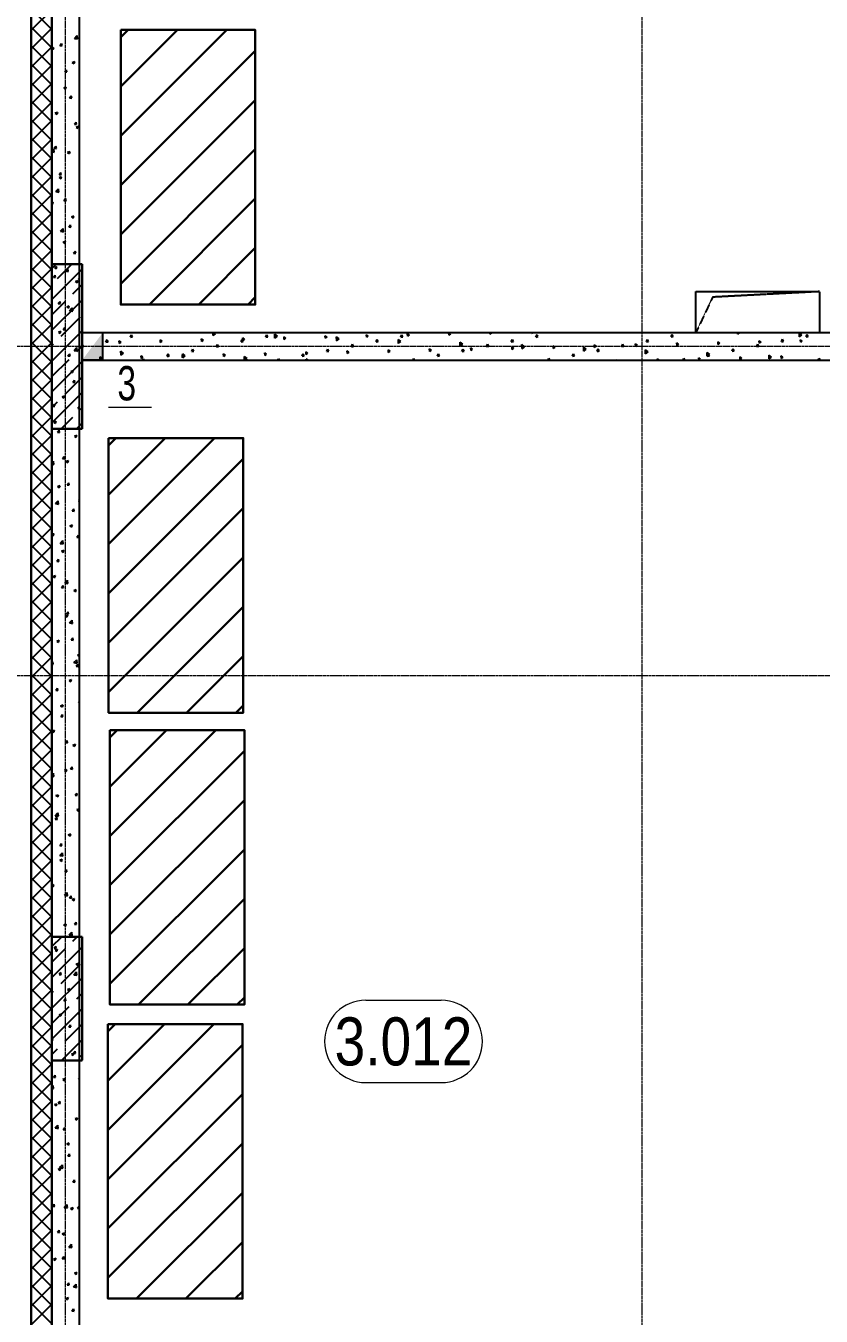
# Model space of a CAD drawing. Header units: millimetres. Extents: x -231292 to 573618, y -153144 to 564035.
# Drawn here: x 8613 to 14407, y 220603 to 230002 of the extents above; entities that cross this region are included whole.
import ezdxf
from ezdxf.enums import TextEntityAlignment as Align

# ---------------------------------------------------------------- set-up
doc = ezdxf.new("R2010")
doc.units = ezdxf.units.MM
for name, pattern in [('CENTER2', [28.575, 19.05, -3.175, 3.175, -3.175]), ('HIDDEN', [9.525, 6.35, -3.175]), ('HIDDEN2', [4.7625, 3.175, -1.5875])]:
    doc.linetypes.add(name, pattern=pattern)
doc.layers.get('0').update_dxf_attribs({"color": 250})
doc.layers.get('Defpoints').update_dxf_attribs({"color": 250})
for name, color, linetype, lineweight in [('10.3) строит. леса', 20, 'Continuous', 30), ('АР_Area', 250, 'Continuous', 5), ('АР_Колонны', 250, 'Continuous', 35), ('АР_Отв. марка', 250, 'Continuous', 9), ('АР_Стены ЖБ', 250, 'Continuous', 35), ('АР_Стены ПЕНОблок', 250, 'Continuous', 20), ('АР_Тонкая', 250, 'Continuous', 5), ('АР_Утеплитель', 250, 'Continuous', 0), ('АР_Штриховка', 250, 'Continuous', 0), ('ОВ_Отопление', 250, 'Continuous', 0), ('РД_Оси_100', 250, 'Continuous', 0)]:
    doc.layers.add(name, color=color, linetype=linetype, lineweight=lineweight)
doc.styles.add('Arial0', font='arial.ttf')
doc.styles.add('style1', font='ARIALN.TTF')

# ---------------------------------------------------------------- blocks, each defined once
blk = doc.blocks.new('MOK-МаркаПом_овал_ареал')
for p, q in [((-2.75, 3), (2.75, 3)), ((-2.75, -3), (2.75, -3))]:
    blk.add_line(p, q)
for centre, radius, start, end in [((-2.75, 0), 3, 90, 270), ((2.75, 0), 3, 270, 90), ((-3.75, 0), 3.5, 0, 0.00095)]:
    blk.add_arc(centre, radius, start, end)
at = {"color": 0, "style": 'style1'}
blk.add_attdef('АР-ПОМЕЩЕНИЕ:НОМЕР', text='', height=3.5, dxfattribs=at).set_placement((0, 0), align=Align.MIDDLE)
at = {"layer": 'Defpoints', "color": 2, "style": 'style1'}
blk.add_attdef('АР-ПОМЕЩЕНИЕ:НАИМЕНОВАНИЕ', text='', height=1, dxfattribs=at).set_placement((-0.094, -4.814), align=Align.MIDDLE)
blk = doc.blocks.new('MOK-МаркаПроема инж.')
blk.add_line((-1.328, -1.754), (1.802, -1.754))
at = {"color": 0, "style": 'Arial0', "width": 0.7}
blk.add_attdef('АР-ПРОЕМ:Коробка', text='', height=2.5, dxfattribs=at).set_placement((0, 0), align=Align.MIDDLE)
blk = doc.blocks.new('оси_рен')
at = {"layer": 'РД_Оси_100', "color": 251, "linetype": 'CENTER2', "true_color": 0x636466}
for p, q in [((1195652.916, 135558.25), (1195652.916, 223268.25)), ((1199852.916, 135558.25), (1199852.916, 223268.25)), ((1225207.916, 177013.25), (1189697.958, 177013.25)), ((1225207.916, 174613.25), (1189697.958, 174613.25))]:
    blk.add_line(p, q, dxfattribs=at)

msp = doc.modelspace()

# ---------------------------------------------------------------- hatches: boundary and pattern name
at = {"layer": '10.3) строит. леса'}
h = msp.add_hatch(dxfattribs=at)
h.set_pattern_fill('ANSI31', color=256, scale=80)
h.set_pattern_definition([(45, (13504.63, 373851.13), (-179.60512, 179.60512), [])])
h.paths.add_polyline_path([(9304.947, 229972.008), (9304.947, 227972.008), (10284.947, 227972.008), (10284.947, 229972.008)])
h = msp.add_hatch(dxfattribs=at)
h.set_pattern_fill('ANSI31', color=256, scale=80)
h.set_pattern_definition([(45, (13416.17, 370877.95), (-179.60512, 179.60512), [])])
h.paths.add_polyline_path([(9216.484, 226998.833), (9216.484, 224998.833), (10196.484, 224998.833), (10196.484, 226998.833)])
h = msp.add_hatch(dxfattribs=at)
h.set_pattern_fill('ANSI31', color=256, scale=80)
h.set_pattern_definition([(45, (13425.6, 368751.35), (-179.60512, 179.60512), [])])
h.paths.add_polyline_path([(9225.92, 224872.233), (9225.92, 222872.233), (10205.92, 222872.233), (10205.92, 224872.233)])
h = msp.add_hatch(dxfattribs=at)
h.set_pattern_fill('ANSI31', color=256, scale=80)
h.set_pattern_definition([(45, (13411.48, 366609.5), (-179.60512, 179.60512), [])])
h.paths.add_polyline_path([(9211.797, 222730.381), (9211.797, 220730.381), (10191.797, 220730.381), (10191.797, 222730.381)])
at = {"layer": 'ОВ_Отопление', "linetype": 'Continuous', "lineweight": 25, "true_color": 0x000000}
for points in [[(9173.243, 227566.253), (9173.243, 227766.253), (9098.243, 227666.253)], [(9023.243, 227566.253), (9173.243, 227566.253), (9098.243, 227666.253)]]:
    msp.add_hatch(color=18, dxfattribs=at).paths.add_polyline_path(points, flags=0)

# ---------------------------------------------------------------- linework, layer by layer
at = {"color": 18, "linetype": 'HIDDEN', "lineweight": 25, "ltscale": 0.07, "true_color": 0x000000}
for p, q in [((13493.243, 228066.253), (14393.243, 228066.253)), ((13493.243, 227766.253), (13493.243, 228066.253)), ((13493.243, 228066.253), (14393.243, 228066.253)), ((13493.243, 227766.253), (13493.243, 228066.253)), ((14393.243, 228066.253), (13616.162, 228025.858)), ((14393.243, 228066.253), (13616.162, 228025.858)), ((14393.243, 228066.253), (14393.243, 227766.253)), ((14393.243, 228066.253), (14393.243, 227766.253)), ((13616.162, 228025.858), (13493.243, 227766.253)), ((13616.162, 228025.858), (13493.243, 227766.253)), ((14393.243, 227766.253), (13493.243, 227766.253)), ((14393.243, 227766.253), (13493.243, 227766.253))]:
    msp.add_line(p, q, dxfattribs=at)
at = {"layer": '10.3) строит. леса'}
for points in [[(9304.947, 229972.008), (9304.947, 227972.008), (10284.947, 227972.008), (10284.947, 229972.008)], [(9216.484, 226998.833), (9216.484, 224998.833), (10196.484, 224998.833), (10196.484, 226998.833)], [(9225.92, 224872.233), (9225.92, 222872.233), (10205.92, 222872.233), (10205.92, 224872.233)], [(9211.797, 222730.381), (9211.797, 220730.381), (10191.797, 220730.381), (10191.797, 222730.381)]]:
    msp.add_lwpolyline(points, close=True, dxfattribs=at)
at = {"layer": 'АР_Колонны', "color": 18, "linetype": 'HIDDEN2', "lineweight": 25, "true_color": 0x000000}
for p, q in [((8803.243, 228266.253), (9023.243, 228266.253)), ((8803.243, 227066.253), (8803.243, 228266.253)), ((9023.243, 228266.253), (9023.243, 227066.253)), ((9023.243, 227066.253), (8803.243, 227066.253)), ((8803.243, 223366.253), (9023.243, 223366.253)), ((8803.243, 222466.253), (8803.243, 223366.253)), ((9023.243, 223366.253), (9023.243, 222466.253)), ((9023.243, 222466.253), (8803.243, 222466.253))]:
    msp.add_line(p, q, dxfattribs=at)
at = {"layer": 'АР_Колонны', "color": 18, "linetype": 'Continuous', "lineweight": 25, "true_color": 0x000000}
for p, q in [((9023.243, 228266.253), (8803.243, 228266.253)), ((8803.243, 228266.253), (8803.243, 227066.253)), ((9023.243, 228266.253), (8803.243, 228266.253)), ((8803.243, 228266.253), (8803.243, 227066.253)), ((9023.243, 227066.253), (9023.243, 228266.253)), ((9023.243, 227066.253), (9023.243, 228266.253)), ((8803.243, 227066.253), (9023.243, 227066.253)), ((8803.243, 227066.253), (9023.243, 227066.253)), ((9023.243, 223366.253), (8803.243, 223366.253)), ((8803.243, 223366.253), (8803.243, 222466.253)), ((9023.243, 223366.253), (8803.243, 223366.253)), ((8803.243, 223366.253), (8803.243, 222466.253)), ((9023.243, 222466.253), (9023.243, 223366.253)), ((9023.243, 222466.253), (9023.243, 223366.253)), ((8803.243, 222466.253), (9023.243, 222466.253)), ((8803.243, 222466.253), (9023.243, 222466.253))]:
    msp.add_line(p, q, dxfattribs=at)
at = {"layer": 'АР_Стены ЖБ', "color": 18, "linetype": 'Continuous', "lineweight": 25, "true_color": 0x000000}
for p, q in [((9023.243, 228266.253), (8803.243, 228266.253)), ((8803.243, 228266.253), (8803.243, 227066.253)), ((9023.243, 227066.253), (9023.243, 228266.253)), ((8803.243, 227066.253), (9023.243, 227066.253)), ((9023.243, 223366.253), (8803.243, 223366.253)), ((8803.243, 223366.253), (8803.243, 222466.253)), ((9023.243, 222466.253), (9023.243, 223366.253)), ((8803.243, 222466.253), (9023.243, 222466.253))]:
    msp.add_line(p, q, dxfattribs=at)
at = {"layer": 'АР_Стены ПЕНОблок', "color": 18, "linetype": 'Continuous', "lineweight": 25, "true_color": 0x000000}
for p, q in [((8803.243, 263866.253), (8803.243, 187666.253)), ((9003.243, 187666.253), (9003.243, 263866.253)), ((9023.243, 227766.253), (9023.243, 227566.253)), ((16593.243, 227766.253), (9023.243, 227766.253)), ((9023.243, 227566.253), (16593.243, 227566.253))]:
    msp.add_line(p, q, dxfattribs=at)
at = {"layer": 'АР_Тонкая', "color": 18, "linetype": 'Continuous', "lineweight": 25, "true_color": 0x000000}
msp.add_line((8653.243, 187666.253), (8653.243, 263866.253), dxfattribs=at)
at = {"layer": 'АР_Утеплитель', "color": 18, "linetype": 'Continuous', "lineweight": 25, "true_color": 0x000000}
for p, q in [((8653.243, 263866.253), (8653.243, 187666.253)), ((8803.243, 187666.253), (8803.243, 263866.253))]:
    msp.add_line(p, q, dxfattribs=at)
at = {"layer": 'АР_Штриховка', "color": 18, "linetype": 'Continuous', "lineweight": 25, "true_color": 0x000000}
for p, q in [((8803.243, 229976.071), (8653.243, 230126.071)), ((8653.243, 229969.784), (8803.243, 230119.784)), ((8803.243, 229841.367), (8653.243, 229991.367)), ((8653.243, 229835.08), (8803.243, 229985.08)), ((8967.479, 229911.053), (8987.263, 229931.672)), ((8990.048, 229907.547), (8987.242, 229931.67)), ((8803.243, 229706.663), (8653.243, 229856.663)), ((8653.243, 229700.376), (8803.243, 229850.376)), ((8803.243, 229839.137), (8817.93, 229844.774)), ((8803.243, 229835.592), (8812.687, 229829.221)), ((8812.696, 229829.219), (8817.846, 229844.568)), ((8861.974, 229859.331), (8877.156, 229858.002)), ((8861.975, 229859.341), (8874.22, 229873.934)), ((8877.004, 229857.974), (8874.068, 229873.895)), ((8967.464, 229911.085), (8990.054, 229907.582)), ((8951.667, 229735.478), (8964.302, 229726.956)), ((8951.76, 229735.682), (8969.544, 229742.509)), ((8964.311, 229726.954), (8969.461, 229742.303)), ((8803.243, 229571.959), (8653.243, 229721.959)), ((8653.243, 229565.672), (8803.243, 229715.672)), ((8897.218, 229668.274), (8912.4, 229666.945)), ((8897.219, 229668.284), (8909.464, 229682.877)), ((8912.247, 229666.917), (8909.31, 229682.838)), ((8803.243, 229437.255), (8653.243, 229587.255)), ((8653.243, 229430.969), (8803.243, 229580.969)), ((8889.865, 229551.29), (8902.5, 229542.768)), ((8889.958, 229551.494), (8907.742, 229558.321)), ((8902.509, 229542.766), (8907.659, 229558.115)), ((9001.138, 229621.617), (9003.243, 229621.291)), ((9001.154, 229621.585), (9003.243, 229623.762)), ((8803.243, 229302.552), (8653.243, 229452.552)), ((8932.461, 229477.217), (8947.643, 229475.889)), ((8932.462, 229477.227), (8944.707, 229491.82)), ((8947.49, 229475.86), (8944.553, 229491.781)), ((8653.243, 229296.265), (8803.243, 229446.265)), ((8828.063, 229367.102), (8840.698, 229358.58)), ((8828.155, 229367.306), (8845.94, 229374.133)), ((8840.706, 229358.578), (8845.857, 229373.927)), ((8803.243, 229167.848), (8653.243, 229317.848)), ((8653.243, 229161.561), (8803.243, 229311.561)), ((8967.705, 229286.16), (8982.887, 229284.832)), ((8967.706, 229286.17), (8979.951, 229300.763)), ((8979.677, 229264.837), (8992.312, 229256.315)), ((8979.77, 229265.041), (8997.555, 229271.868)), ((8982.733, 229284.803), (8979.796, 229300.725)), ((8992.321, 229256.313), (8997.471, 229271.662)), ((8803.243, 229033.144), (8653.243, 229183.144)), ((8653.243, 229026.857), (8803.243, 229176.857)), ((8803.243, 229090.754), (8817.208, 229105.309)), ((8803.243, 229083.818), (8819.999, 229081.22)), ((8819.993, 229081.184), (8817.187, 229105.307)), ((8820.763, 229111.042), (8835.946, 229109.714)), ((8820.764, 229111.052), (8833.009, 229125.645)), ((8835.792, 229109.685), (8832.855, 229125.607)), ((8917.875, 229080.649), (8930.51, 229072.127)), ((8917.968, 229080.853), (8935.752, 229087.68)), ((8930.519, 229072.125), (8935.669, 229087.474)), ((9002.948, 229095.103), (9003.243, 229095.077)), ((9002.949, 229095.113), (9003.243, 229095.464)), ((8803.243, 228898.44), (8653.243, 229048.44)), ((8653.243, 228892.153), (8803.243, 229042.153)), ((8803.243, 228763.736), (8653.243, 228913.736)), ((8653.243, 228757.449), (8803.243, 228907.449)), ((8856.007, 228919.985), (8871.189, 228918.657)), ((8856.008, 228919.995), (8868.253, 228934.589)), ((8856.073, 228896.461), (8868.708, 228887.939)), ((8856.166, 228896.665), (8873.95, 228903.492)), ((8871.035, 228918.628), (8868.098, 228934.55)), ((8868.717, 228887.937), (8873.867, 228903.286)), ((8831.084, 228795.255), (8853.674, 228791.751)), ((8831.1, 228795.222), (8850.883, 228815.841)), ((8853.668, 228791.716), (8850.862, 228815.838)), ((8803.243, 228629.032), (8653.243, 228779.032)), ((8653.243, 228622.745), (8803.243, 228772.745)), ((8803.243, 228715.885), (8812.148, 228719.303)), ((8803.243, 228706.222), (8806.906, 228703.751)), ((8806.915, 228703.749), (8812.065, 228719.098)), ((8891.25, 228728.929), (8906.432, 228727.6)), ((8891.251, 228728.939), (8903.496, 228743.532)), ((8906.278, 228727.571), (8903.341, 228743.493)), ((8803.243, 228494.329), (8653.243, 228644.329)), ((8653.243, 228488.042), (8803.243, 228638.042)), ((8945.886, 228610.008), (8958.52, 228601.486)), ((8945.978, 228610.211), (8963.763, 228617.038)), ((8958.529, 228601.484), (8963.679, 228616.833)), ((8803.243, 228359.625), (8653.243, 228509.625)), ((8864.774, 228505.753), (8884.558, 228526.372)), ((8887.343, 228502.247), (8884.537, 228526.37)), ((8926.494, 228537.872), (8941.676, 228536.543)), ((8926.495, 228537.882), (8938.74, 228552.475)), ((8941.52, 228536.515), (8938.583, 228552.436)), ((8653.243, 228353.338), (8803.243, 228503.338)), ((8864.759, 228505.787), (8887.349, 228502.283)), ((8884.084, 228425.82), (8896.718, 228417.298)), ((8884.176, 228426.023), (8901.961, 228432.85)), ((8896.727, 228417.296), (8901.877, 228432.645)), ((8803.243, 228224.921), (8653.243, 228374.921)), ((8653.243, 228218.634), (8803.243, 228368.634)), ((8961.737, 228346.815), (8976.919, 228345.487)), ((8961.738, 228346.825), (8973.983, 228361.418)), ((8976.763, 228345.458), (8973.826, 228361.379)), ((8803.243, 228090.217), (8653.243, 228240.217)), ((8653.243, 228083.93), (8803.243, 228233.93)), ((8803.243, 228233.93), (8835.566, 228266.253)), ((8803.243, 228009.424), (9023.243, 228229.424)), ((8822.282, 228241.632), (8834.916, 228233.11)), ((8822.374, 228241.835), (8840.158, 228248.662)), ((8834.925, 228233.108), (8840.075, 228248.457)), ((8843.64, 228162.074), (8947.819, 228266.253)), ((8898.449, 228216.285), (8918.233, 228236.904)), ((8921.018, 228212.779), (8918.211, 228236.901)), ((8814.796, 228171.697), (8829.978, 228170.369)), ((8814.797, 228171.707), (8827.042, 228186.3)), ((8829.822, 228170.34), (8826.885, 228186.261)), ((8898.433, 228216.319), (8921.023, 228212.815)), ((8973.896, 228139.367), (8986.531, 228130.845)), ((8973.988, 228139.57), (8991.773, 228146.397)), ((8986.539, 228130.842), (8991.69, 228146.191)), ((8996.981, 228155.768), (9003.243, 228163.23)), ((8996.981, 228155.758), (9003.243, 228155.21)), ((8803.243, 227955.513), (8653.243, 228105.513)), ((8653.243, 227949.226), (8803.243, 228099.226)), ((8955.893, 228049.82), (9023.243, 228117.17)), ((8803.243, 227820.809), (8653.243, 227970.809)), ((8653.243, 227814.522), (8803.243, 227964.522)), ((8803.243, 227784.917), (9023.243, 228004.917)), ((8803.243, 227897.17), (8899.766, 227993.694)), ((8850.039, 227980.64), (8865.221, 227979.312)), ((8850.04, 227980.65), (8862.285, 227995.243)), ((8865.065, 227979.283), (8862.128, 227995.204)), ((8912.094, 227955.179), (8924.729, 227946.657)), ((8912.186, 227955.382), (8929.971, 227962.209)), ((8924.737, 227946.655), (8929.888, 227962.004)), ((8932.124, 227926.816), (8951.908, 227947.435)), ((8954.692, 227923.31), (8951.886, 227947.433)), ((8871.703, 227741.124), (9012.02, 227881.441)), ((8932.108, 227926.85), (8954.698, 227923.347)), ((8803.243, 227686.106), (8653.243, 227836.106)), ((8653.243, 227679.819), (8803.243, 227829.819)), ((8803.243, 227560.411), (9023.243, 227780.411)), ((8850.292, 227770.991), (8862.927, 227762.469)), ((8850.384, 227771.194), (8868.169, 227778.021)), ((8862.935, 227762.467), (8868.085, 227777.816)), ((8885.283, 227789.583), (8900.465, 227788.255)), ((8885.284, 227789.593), (8897.529, 227804.187)), ((8900.308, 227788.226), (8897.371, 227804.147)), ((9527.705, 227765.114), (9529.263, 227766.253)), ((9528.008, 227765.005), (9527.982, 227766.253)), ((9977.915, 227746.085), (9977.498, 227766.253)), ((9977.612, 227746.194), (9996.063, 227759.69)), ((9996.25, 227759.434), (9987.636, 227766.253)), ((11407.387, 227749.678), (11394.052, 227758.86)), ((11396.178, 227740.579), (11394.518, 227759.556)), ((11707.499, 227757.054), (11694.165, 227766.235)), ((11696.292, 227747.956), (11694.691, 227766.253)), ((11696.299, 227747.947), (11707.973, 227757.743)), ((11996.405, 227755.332), (11995.449, 227766.253)), ((11996.412, 227755.323), (12008.087, 227765.12)), ((12007.612, 227764.43), (12004.964, 227766.253)), ((12296.518, 227762.709), (12296.208, 227766.253)), ((12296.525, 227762.7), (12300.759, 227766.253)), ((13798.273, 227756.79), (13811.21, 227766.253)), ((13798.582, 227756.679), (13798.384, 227766.253)), ((14266.821, 227751.105), (14247.78, 227766.178)), ((14248.489, 227737.759), (14247.9, 227766.253)), ((8803.243, 227551.402), (8653.243, 227701.402)), ((8653.243, 227545.115), (8803.243, 227695.115)), ((8803.243, 227672.664), (8815.576, 227684.997)), ((8983.956, 227628.871), (9023.243, 227668.158)), ((9001.906, 227668.726), (9003.243, 227667.824)), ((9001.998, 227668.928), (9003.243, 227669.406)), ((9023.243, 227676.82), (9025.196, 227681.206)), ((9023.243, 227664.814), (9032.448, 227666.603)), ((9032.436, 227666.599), (9025.225, 227681.094)), ((9196.968, 227698.698), (9204.716, 227716.101)), ((9197.008, 227698.591), (9211.968, 227701.499)), ((9211.956, 227701.494), (9204.745, 227715.989)), ((9306.6, 227698.048), (9293.265, 227707.23)), ((9295.387, 227688.942), (9293.726, 227707.92)), ((9295.394, 227688.934), (9307.069, 227698.73)), ((9376.488, 227733.593), (9384.236, 227750.996)), ((9376.528, 227733.486), (9391.488, 227736.394)), ((9391.476, 227736.389), (9384.264, 227750.884)), ((9606.712, 227705.424), (9593.377, 227714.605)), ((9595.5, 227696.319), (9593.84, 227715.296)), ((9595.507, 227696.31), (9607.182, 227706.106)), ((9906.825, 227712.8), (9893.49, 227721.981)), ((9895.613, 227703.696), (9893.953, 227722.673)), ((9895.62, 227703.687), (9907.295, 227713.483)), ((10001.587, 227664.338), (10009.336, 227681.741)), ((10001.628, 227664.23), (10016.588, 227667.138)), ((10016.576, 227667.133), (10009.364, 227681.628)), ((10181.107, 227699.233), (10188.856, 227716.636)), ((10181.148, 227699.125), (10196.108, 227702.033)), ((10196.096, 227702.028), (10188.884, 227716.524)), ((10206.937, 227720.175), (10193.602, 227729.357)), ((10195.726, 227711.072), (10194.066, 227730.05)), ((10195.733, 227711.064), (10207.408, 227720.86)), ((10360.627, 227734.128), (10368.376, 227751.531)), ((10360.668, 227734.02), (10375.628, 227736.928)), ((10375.616, 227736.924), (10368.404, 227751.419)), ((10446.157, 227740.514), (10427.115, 227755.587)), ((10427.822, 227727.165), (10427.232, 227755.734)), ((10427.518, 227727.274), (10445.969, 227740.77)), ((10507.05, 227727.551), (10493.715, 227736.732)), ((10495.839, 227718.449), (10494.179, 227737.426)), ((10495.846, 227718.44), (10507.521, 227728.236)), ((10807.162, 227734.927), (10793.827, 227744.108)), ((10795.952, 227725.826), (10794.292, 227744.803)), ((10795.96, 227725.817), (10807.634, 227735.613)), ((10896.063, 227721.594), (10877.022, 227736.666)), ((10877.729, 227708.245), (10877.139, 227736.814)), ((10877.425, 227708.354), (10895.875, 227721.851)), ((10985.727, 227664.872), (10993.476, 227682.275)), ((10985.768, 227664.765), (11000.728, 227667.673)), ((11000.716, 227667.668), (10993.504, 227682.163)), ((11107.274, 227742.302), (11093.94, 227751.484)), ((11096.065, 227733.202), (11094.405, 227752.18)), ((11096.073, 227733.193), (11107.747, 227742.99)), ((11165.247, 227699.767), (11172.996, 227717.17)), ((11165.288, 227699.66), (11180.248, 227702.568)), ((11180.236, 227702.563), (11173.024, 227717.058)), ((11345.97, 227702.673), (11326.929, 227717.746)), ((11327.636, 227689.325), (11327.046, 227717.894)), ((11327.331, 227689.435), (11345.782, 227702.931)), ((11344.767, 227734.662), (11352.516, 227752.065)), ((11344.808, 227734.555), (11359.768, 227737.463)), ((11359.756, 227737.458), (11352.544, 227751.953)), ((11396.186, 227740.57), (11407.86, 227750.366)), ((11795.877, 227683.753), (11776.836, 227698.826)), ((11777.544, 227670.405), (11776.953, 227698.974)), ((11777.238, 227670.515), (11795.688, 227684.011)), ((11969.867, 227665.406), (11977.616, 227682.809)), ((11969.908, 227665.299), (11984.868, 227668.207)), ((11984.855, 227668.202), (11977.644, 227682.697)), ((12149.387, 227700.302), (12157.136, 227717.705)), ((12149.428, 227700.194), (12164.388, 227703.102)), ((12167.63, 227654.252), (12154.295, 227663.434)), ((12156.423, 227645.155), (12154.763, 227664.133)), ((12164.375, 227703.097), (12157.164, 227717.593)), ((12245.784, 227664.833), (12226.743, 227679.906)), ((12227.451, 227651.485), (12226.86, 227680.054)), ((12227.144, 227651.595), (12245.595, 227665.091)), ((12328.907, 227735.197), (12336.655, 227752.6)), ((12328.948, 227735.089), (12343.908, 227737.997)), ((12343.895, 227737.993), (12336.684, 227752.488)), ((12467.742, 227661.628), (12454.408, 227670.81)), ((12456.536, 227652.532), (12454.876, 227671.51)), ((12767.855, 227669.004), (12754.52, 227678.185)), ((12756.649, 227659.909), (12754.989, 227678.886)), ((12756.657, 227659.9), (12768.331, 227669.696)), ((12954.007, 227665.941), (12961.755, 227683.344)), ((12954.047, 227665.834), (12969.007, 227668.742)), ((12968.995, 227668.737), (12961.783, 227683.232)), ((13067.967, 227676.38), (13054.633, 227685.561)), ((13056.762, 227667.285), (13055.102, 227686.263)), ((13056.77, 227667.277), (13068.444, 227677.073)), ((13133.527, 227700.836), (13141.275, 227718.239)), ((13133.567, 227700.729), (13148.527, 227703.637)), ((13148.515, 227703.632), (13141.303, 227718.127)), ((13313.047, 227735.731), (13320.795, 227753.134)), ((13313.087, 227735.624), (13328.047, 227738.532)), ((13328.035, 227738.527), (13320.823, 227753.022)), ((13368.08, 227683.755), (13354.745, 227692.937)), ((13356.876, 227674.662), (13355.215, 227693.64)), ((13356.883, 227674.653), (13368.557, 227684.449)), ((13668.192, 227691.131), (13654.857, 227700.312)), ((13656.989, 227682.039), (13655.328, 227701.016)), ((13656.996, 227682.03), (13668.671, 227691.826)), ((13938.147, 227666.475), (13945.895, 227683.878)), ((13938.187, 227666.368), (13953.147, 227669.276)), ((13953.135, 227669.271), (13945.923, 227683.766)), ((13968.305, 227698.507), (13954.97, 227707.688)), ((13957.102, 227689.415), (13955.441, 227708.393)), ((13957.109, 227689.407), (13968.784, 227699.203)), ((14117.667, 227701.37), (14125.415, 227718.773)), ((14117.707, 227701.263), (14132.667, 227704.171)), ((14132.655, 227704.167), (14125.443, 227718.662)), ((14248.18, 227737.87), (14266.631, 227751.366)), ((14268.417, 227705.882), (14255.082, 227715.064)), ((14257.215, 227696.792), (14255.555, 227715.77)), ((14257.222, 227696.783), (14268.897, 227706.579)), ((14297.187, 227736.265), (14304.935, 227753.669)), ((14297.227, 227736.159), (14312.187, 227739.066)), ((14312.175, 227739.062), (14304.963, 227753.557)), ((8803.243, 227592.633), (8806.367, 227593.832)), ((8803.243, 227584.566), (8806.283, 227593.628)), ((8803.243, 227448.158), (8927.83, 227572.744)), ((8920.526, 227598.527), (8935.708, 227597.198)), ((8920.527, 227598.537), (8932.772, 227613.13)), ((8935.551, 227597.169), (8932.614, 227613.09)), ((8965.783, 227637.382), (8988.373, 227633.879)), ((8965.799, 227637.348), (8985.583, 227657.967)), ((8988.367, 227633.842), (8985.561, 227657.964)), ((9166.505, 227580.495), (9153.17, 227589.677)), ((9155.292, 227571.389), (9153.632, 227590.366)), ((9155.299, 227571.38), (9166.974, 227581.176)), ((9324.933, 227616.401), (9305.891, 227631.474)), ((9306.598, 227603.051), (9306.007, 227631.62)), ((9306.295, 227603.16), (9324.746, 227616.656)), ((9466.618, 227587.871), (9453.283, 227597.052)), ((9455.405, 227578.766), (9453.745, 227597.743)), ((9455.413, 227578.757), (9467.087, 227588.553)), ((9465.966, 227566.253), (9470.776, 227577.055)), ((9476.123, 227566.253), (9470.804, 227576.943)), ((9642.547, 227594.547), (9650.296, 227611.95)), ((9642.588, 227594.44), (9657.548, 227597.348)), ((9657.536, 227597.343), (9650.324, 227611.838)), ((9766.73, 227595.247), (9753.395, 227604.428)), ((9755.518, 227586.142), (9753.858, 227605.12)), ((9755.526, 227586.134), (9767.2, 227595.93)), ((9774.84, 227597.481), (9755.798, 227612.554)), ((9756.505, 227584.132), (9755.914, 227612.7)), ((9756.202, 227584.24), (9774.653, 227597.736)), ((9822.067, 227629.442), (9829.816, 227646.845)), ((9822.108, 227629.335), (9837.068, 227632.243)), ((9837.056, 227632.238), (9829.844, 227646.733)), ((10066.843, 227602.622), (10053.508, 227611.804)), ((10055.631, 227593.519), (10053.971, 227612.496)), ((10055.639, 227593.51), (10067.313, 227603.306)), ((10224.746, 227578.561), (10205.705, 227593.633)), ((10206.39, 227566.253), (10205.821, 227593.78)), ((10207.383, 227566.253), (10224.559, 227578.817)), ((10366.955, 227609.998), (10353.62, 227619.18)), ((10355.745, 227600.896), (10354.084, 227619.873)), ((10355.752, 227600.887), (10367.426, 227610.683)), ((10449.868, 227566.253), (10454.916, 227577.59)), ((10460.529, 227566.253), (10454.944, 227577.478)), ((10626.687, 227595.082), (10634.436, 227612.485)), ((10626.728, 227594.974), (10641.688, 227597.882)), ((10641.676, 227597.878), (10634.464, 227612.373)), ((10667.068, 227617.374), (10653.733, 227626.555)), ((10655.858, 227608.272), (10654.197, 227627.25)), ((10666.3, 227566.253), (10655.612, 227574.713)), ((10655.906, 227566.253), (10655.729, 227574.861)), ((10655.865, 227608.263), (10667.539, 227618.06)), ((10806.207, 227629.977), (10813.956, 227647.38)), ((10806.248, 227629.869), (10821.208, 227632.777)), ((10821.196, 227632.773), (10813.984, 227647.268)), ((10967.18, 227624.75), (10953.845, 227633.931)), ((10955.971, 227615.649), (10954.31, 227634.626)), ((10955.978, 227615.64), (10967.653, 227625.436)), ((11267.293, 227632.125), (11253.958, 227641.307)), ((11256.084, 227623.025), (11254.424, 227642.003)), ((11256.091, 227623.017), (11267.766, 227632.813)), ((11433.77, 227566.253), (11439.056, 227578.124)), ((11444.934, 227566.253), (11439.084, 227578.012)), ((11567.405, 227639.501), (11554.07, 227648.682)), ((11556.197, 227630.402), (11554.537, 227649.38)), ((11556.204, 227630.393), (11567.879, 227640.189)), ((11610.827, 227595.616), (11618.576, 227613.019)), ((11610.868, 227595.509), (11625.828, 227598.417)), ((11625.815, 227598.412), (11618.604, 227612.907)), ((11790.347, 227630.511), (11798.096, 227647.914)), ((11790.388, 227630.404), (11805.348, 227633.312)), ((11805.335, 227633.307), (11798.124, 227647.802)), ((11867.518, 227646.877), (11854.183, 227656.058)), ((11856.31, 227637.779), (11854.65, 227656.756)), ((11856.317, 227637.77), (11867.992, 227647.566)), ((12156.43, 227645.147), (12168.105, 227654.943)), ((12417.672, 227566.253), (12423.195, 227578.658)), ((12429.34, 227566.253), (12423.224, 227578.547)), ((12456.544, 227652.523), (12468.218, 227662.319)), ((12594.967, 227596.15), (12602.715, 227613.554)), ((12595.007, 227596.043), (12609.967, 227598.951)), ((12609.955, 227598.947), (12602.744, 227613.442)), ((12695.691, 227645.913), (12676.649, 227660.985)), ((12677.358, 227632.565), (12676.767, 227661.134)), ((12677.05, 227632.676), (12695.501, 227646.172)), ((12774.487, 227631.046), (12782.235, 227648.449)), ((12774.527, 227630.939), (12789.487, 227633.846)), ((12789.475, 227633.842), (12782.264, 227648.337)), ((13145.598, 227626.992), (13126.556, 227642.065)), ((13127.265, 227613.645), (13126.674, 227642.214)), ((13126.957, 227613.756), (13145.408, 227627.252)), ((13227.912, 227566.253), (13214.651, 227575.384)), ((13215.981, 227566.253), (13215.121, 227576.086)), ((13401.574, 227566.253), (13407.335, 227579.193)), ((13413.746, 227566.253), (13407.363, 227579.081)), ((13528.098, 227573.578), (13514.763, 227582.759)), ((13516.739, 227566.253), (13515.234, 227583.463)), ((13519.018, 227566.253), (13528.576, 227574.273)), ((13595.505, 227608.072), (13576.463, 227623.145)), ((13577.172, 227594.725), (13576.581, 227623.294)), ((13576.863, 227594.836), (13595.314, 227608.332)), ((13579.107, 227596.685), (13586.855, 227614.088)), ((13579.147, 227596.578), (13594.107, 227599.486)), ((13594.095, 227599.481), (13586.883, 227613.976)), ((13758.627, 227631.58), (13766.375, 227648.983)), ((13758.667, 227631.473), (13773.627, 227634.381)), ((13773.615, 227634.376), (13766.403, 227648.871)), ((13828.21, 227580.954), (13814.876, 227590.135)), ((13817.007, 227571.862), (13815.347, 227590.839)), ((13817.014, 227571.853), (13828.689, 227581.649)), ((14045.411, 227589.152), (14026.37, 227604.225)), ((14027.079, 227575.805), (14026.489, 227604.374)), ((14026.77, 227575.917), (14045.221, 227589.413)), ((14128.323, 227588.329), (14114.988, 227597.511)), ((14117.12, 227579.239), (14115.46, 227598.216)), ((14117.128, 227579.23), (14128.802, 227589.026)), ((14385.476, 227566.253), (14391.475, 227579.727)), ((14398.151, 227566.253), (14391.503, 227579.616)), ((8803.243, 227416.698), (8653.243, 227566.698)), ((8653.243, 227410.411), (8803.243, 227560.411)), ((8803.243, 227335.904), (9023.243, 227555.904)), ((8940.104, 227484.538), (8952.739, 227476.016)), ((8940.196, 227484.74), (8957.981, 227491.567)), ((8952.748, 227476.013), (8957.898, 227491.362)), ((12917.087, 227566.253), (12914.538, 227568.008)), ((12915.222, 227566.253), (12915.007, 227568.71)), ((13227.696, 227566.253), (13228.463, 227566.896)), ((8803.243, 227281.994), (8653.243, 227431.994)), ((8653.243, 227275.707), (8803.243, 227425.707)), ((8899.766, 227320.175), (9023.243, 227443.651)), ((8955.77, 227407.48), (8968.016, 227422.073)), ((8955.77, 227407.47), (8970.952, 227406.141)), ((8970.793, 227406.112), (8967.857, 227422.033)), ((8803.243, 227147.29), (8653.243, 227297.29)), ((8653.243, 227141.003), (8803.243, 227291.003)), ((8803.243, 227111.398), (9023.243, 227331.398)), ((8878.302, 227300.35), (8890.937, 227291.828)), ((8878.394, 227300.552), (8896.179, 227307.379)), ((8890.946, 227291.825), (8896.096, 227307.174)), ((8999.458, 227347.914), (9003.243, 227347.327)), ((8999.474, 227347.879), (9003.243, 227351.807)), ((8803.243, 227223.651), (8843.64, 227264.048)), ((8808.828, 227232.352), (8824.01, 227231.024)), ((8808.829, 227232.362), (8821.074, 227246.955)), ((8823.852, 227230.994), (8820.915, 227246.916)), ((8991.013, 227216.413), (9003.243, 227215.343)), ((8991.014, 227216.423), (9003.243, 227230.997)), ((9003.243, 227230.198), (9003.099, 227230.976)), ((9012.02, 227207.921), (9023.243, 227219.145)), ((8803.243, 227012.586), (8653.243, 227162.586)), ((8653.243, 227006.299), (8803.243, 227156.299)), ((8816.5, 227116.162), (8829.135, 227107.64)), ((8816.592, 227116.364), (8834.377, 227123.191)), ((8829.144, 227107.637), (8834.294, 227122.986)), ((8870.351, 227066.253), (8955.893, 227151.795)), ((8982.604, 227066.253), (9023.243, 227106.892)), ((8803.243, 226877.882), (8653.243, 227027.882)), ((8653.243, 226871.596), (8803.243, 227021.596)), ((8844.072, 227041.295), (8859.254, 227039.967)), ((8844.073, 227041.305), (8856.318, 227055.898)), ((8859.095, 227039.937), (8856.158, 227055.859)), ((8968.115, 227013.897), (8980.749, 227005.375)), ((8968.206, 227014.099), (8985.991, 227020.926)), ((8980.758, 227005.372), (8985.908, 227020.721)), ((8803.243, 226743.179), (8653.243, 226893.179)), ((8653.243, 226736.892), (8803.243, 226886.892)), ((8803.243, 226818.8), (8815.529, 226831.604)), ((8818.312, 226807.479), (8815.506, 226831.601)), ((8879.315, 226850.238), (8894.497, 226848.91)), ((8879.316, 226850.248), (8891.561, 226864.842)), ((8894.338, 226848.88), (8891.401, 226864.802)), ((8906.313, 226829.709), (8918.947, 226821.187)), ((8906.404, 226829.911), (8924.189, 226836.738)), ((8918.956, 226821.184), (8924.106, 226836.533)), ((8803.243, 226608.475), (8653.243, 226758.475)), ((8653.243, 226602.188), (8803.243, 226752.188)), ((8803.243, 226809.854), (8818.318, 226807.516)), ((8844.511, 226645.521), (8857.145, 226636.999)), ((8844.602, 226645.723), (8862.387, 226652.55)), ((8857.154, 226636.996), (8862.304, 226652.345)), ((8914.559, 226659.181), (8929.741, 226657.853)), ((8914.56, 226659.192), (8926.805, 226673.785)), ((8929.581, 226657.823), (8926.644, 226673.745)), ((8803.243, 226473.771), (8653.243, 226623.771)), ((8653.243, 226467.484), (8803.243, 226617.484)), ((8829.42, 226521.516), (8849.203, 226542.135)), ((8851.987, 226518.01), (8849.181, 226542.133)), ((8996.125, 226543.256), (9003.243, 226538.454)), ((8996.217, 226543.458), (9003.243, 226546.155)), ((8803.243, 226339.067), (8653.243, 226489.067)), ((8653.243, 226332.78), (8803.243, 226482.78)), ((8829.403, 226521.552), (8851.993, 226518.048)), ((8949.802, 226468.125), (8964.984, 226466.796)), ((8949.803, 226468.135), (8962.048, 226482.728)), ((8964.824, 226466.766), (8961.887, 226482.688)), ((8803.243, 226204.363), (8653.243, 226354.363)), ((8653.243, 226198.076), (8803.243, 226348.076)), ((8934.323, 226359.068), (8946.958, 226350.545)), ((8934.415, 226359.269), (8952.199, 226366.096)), ((8946.966, 226350.543), (8952.116, 226365.892)), ((8803.243, 226293.471), (8815.107, 226307.61)), ((8803.243, 226292.973), (8818.043, 226291.679)), ((8817.882, 226291.649), (8814.946, 226307.57)), ((8985.045, 226277.068), (9000.227, 226275.74)), ((8985.046, 226277.078), (8997.291, 226291.671)), ((9000.067, 226275.71), (8997.13, 226291.631)), ((8803.243, 226069.659), (8653.243, 226219.659)), ((8653.243, 226063.372), (8803.243, 226213.372)), ((8863.078, 226232.084), (8885.668, 226228.58)), ((8863.095, 226232.048), (8882.878, 226252.667)), ((8872.521, 226174.88), (8885.156, 226166.357)), ((8872.612, 226175.081), (8890.397, 226181.908)), ((8885.662, 226228.542), (8882.855, 226252.664)), ((8885.164, 226166.355), (8890.314, 226181.704)), ((8803.243, 225934.956), (8653.243, 226084.956)), ((8653.243, 225928.669), (8803.243, 226078.669)), ((8838.104, 226101.95), (8853.286, 226100.622)), ((8838.105, 226101.96), (8850.35, 226116.553)), ((8853.125, 226100.592), (8850.188, 226116.513)), ((8810.719, 225990.692), (8823.354, 225982.17)), ((8810.81, 225990.893), (8828.595, 225997.72)), ((8823.362, 225982.167), (8828.512, 225997.516)), ((8803.243, 225800.252), (8653.243, 225950.252)), ((8653.243, 225793.965), (8803.243, 225943.965)), ((8873.348, 225910.893), (8888.53, 225909.565)), ((8873.349, 225910.903), (8885.594, 225925.496)), ((8888.368, 225909.535), (8885.431, 225925.456)), ((8896.753, 225942.616), (8919.342, 225939.112)), ((8896.77, 225942.579), (8916.553, 225963.198)), ((8919.336, 225939.073), (8916.53, 225963.196)), ((8962.333, 225888.426), (8974.968, 225879.904)), ((8962.425, 225888.628), (8980.209, 225895.455)), ((8974.976, 225879.902), (8980.127, 225895.251)), ((8803.243, 225665.548), (8653.243, 225815.548)), ((8653.243, 225659.261), (8803.243, 225809.261)), ((8900.531, 225704.238), (8913.166, 225695.716)), ((8900.623, 225704.44), (8918.407, 225711.267)), ((8908.591, 225719.836), (8923.773, 225718.508)), ((8908.592, 225719.846), (8920.837, 225734.44)), ((8913.174, 225695.714), (8918.325, 225711.063)), ((8923.611, 225718.478), (8920.674, 225734.399)), ((8803.243, 225530.844), (8653.243, 225680.844)), ((8653.243, 225524.557), (8803.243, 225674.557)), ((8930.427, 225653.147), (8953.017, 225649.644)), ((8930.444, 225653.111), (8950.228, 225673.73)), ((8953.011, 225649.605), (8950.205, 225673.727)), ((8803.243, 225396.14), (8653.243, 225546.14)), ((8653.243, 225389.853), (8803.243, 225539.853)), ((8838.729, 225520.05), (8851.364, 225511.528)), ((8838.821, 225520.252), (8856.605, 225527.079)), ((8851.372, 225511.526), (8856.523, 225526.875)), ((8943.834, 225528.779), (8959.017, 225527.451)), ((8943.835, 225528.79), (8956.08, 225543.383)), ((8958.854, 225527.421), (8955.917, 225543.342)), ((8803.243, 225261.436), (8653.243, 225411.436)), ((8990.344, 225417.785), (9002.978, 225409.263)), ((8990.435, 225417.987), (9003.243, 225422.903)), ((9002.987, 225409.261), (9003.243, 225410.025)), ((8653.243, 225255.149), (8803.243, 225405.149)), ((8803.243, 225361.238), (8809.139, 225368.265)), ((8803.243, 225353.106), (8812.075, 225352.333)), ((8811.913, 225352.303), (8808.976, 225368.225)), ((8964.102, 225363.679), (8986.692, 225360.176)), ((8964.119, 225363.643), (8983.903, 225384.261)), ((8979.078, 225337.723), (8994.26, 225336.394)), ((8979.079, 225337.733), (8991.324, 225352.326)), ((8986.686, 225360.136), (8983.88, 225384.259)), ((8994.097, 225336.364), (8991.16, 225352.285)), ((8803.243, 225126.733), (8653.243, 225276.733)), ((8653.243, 225120.446), (8803.243, 225270.446)), ((8928.542, 225233.597), (8941.176, 225225.075)), ((8928.633, 225233.798), (8946.418, 225240.625)), ((8941.185, 225225.073), (8946.335, 225240.422)), ((8803.243, 224992.029), (8653.243, 225142.029)), ((8653.243, 224985.742), (8803.243, 225135.742)), ((8832.137, 225162.605), (8847.319, 225161.277)), ((8832.138, 225162.615), (8844.383, 225177.208)), ((8847.155, 225161.246), (8844.219, 225177.168)), ((8866.74, 225049.409), (8879.374, 225040.887)), ((8866.831, 225049.61), (8884.615, 225056.437)), ((8879.383, 225040.885), (8884.533, 225056.234)), ((8997.777, 225074.211), (9003.243, 225073.363)), ((8997.794, 225074.174), (9003.243, 225079.853)), ((8803.243, 224857.325), (8653.243, 225007.325)), ((8653.243, 224851.038), (8803.243, 225001.038)), ((8867.38, 224971.548), (8882.562, 224970.22)), ((8867.381, 224971.558), (8879.626, 224986.151)), ((8882.398, 224970.189), (8879.461, 224986.111)), ((8803.243, 224722.621), (8653.243, 224872.621)), ((8653.243, 224716.334), (8803.243, 224866.334)), ((8804.938, 224865.221), (8817.572, 224856.699)), ((8805.029, 224865.422), (8822.813, 224872.249)), ((8817.581, 224856.697), (8822.731, 224872.046)), ((8902.624, 224780.501), (8914.869, 224795.094)), ((8902.624, 224780.491), (8917.806, 224779.163)), ((8917.641, 224779.132), (8914.704, 224795.054)), ((8956.552, 224762.956), (8969.187, 224754.434)), ((8956.643, 224763.157), (8974.428, 224769.984)), ((8969.195, 224754.432), (8974.345, 224769.781)), ((8803.243, 224587.917), (8653.243, 224737.917)), ((8653.243, 224581.63), (8803.243, 224731.63)), ((8803.243, 224453.213), (8653.243, 224603.213)), ((8653.243, 224446.926), (8803.243, 224596.926)), ((8894.75, 224578.768), (8907.385, 224570.246)), ((8894.841, 224578.969), (8912.626, 224585.796)), ((8907.393, 224570.244), (8912.543, 224585.593)), ((8937.867, 224589.434), (8953.049, 224588.106)), ((8937.868, 224589.444), (8950.113, 224604.038)), ((8952.884, 224588.075), (8949.947, 224603.997)), ((8803.243, 224318.509), (8653.243, 224468.509)), ((8803.243, 224546.845), (8813.849, 224557.898)), ((8803.243, 224535.891), (8816.637, 224533.813)), ((8816.631, 224533.773), (8813.825, 224557.896)), ((8653.243, 224312.223), (8803.243, 224462.223)), ((8805.943, 224412.958), (8803.243, 224427.594)), ((8803.243, 224413.239), (8806.108, 224412.988)), ((8832.948, 224394.58), (8845.583, 224386.058)), ((8833.039, 224394.781), (8850.824, 224401.608)), ((8845.591, 224386.056), (8850.741, 224401.405)), ((8973.11, 224398.378), (8988.292, 224397.049)), ((8973.111, 224398.388), (8985.356, 224412.981)), ((8988.127, 224397.018), (8985.19, 224412.94)), ((8803.243, 224183.806), (8653.243, 224333.806)), ((8653.243, 224177.519), (8803.243, 224327.519)), ((8984.562, 224292.315), (8997.197, 224283.793)), ((8984.653, 224292.516), (9002.438, 224299.343)), ((8997.205, 224283.791), (9002.355, 224299.14)), ((8803.243, 224049.102), (8653.243, 224199.102)), ((8653.243, 224042.815), (8803.243, 224192.815)), ((8826.169, 224223.26), (8841.351, 224221.931)), ((8826.17, 224223.27), (8838.415, 224237.863)), ((8827.722, 224247.849), (8850.312, 224244.345)), ((8827.74, 224247.811), (8847.524, 224268.43)), ((8841.186, 224221.901), (8838.249, 224237.822)), ((8850.306, 224244.305), (8847.5, 224268.427)), ((8922.76, 224108.127), (8935.395, 224099.605)), ((8922.851, 224108.327), (8940.636, 224115.154)), ((8935.403, 224099.603), (8940.553, 224114.952)), ((8803.243, 223914.398), (8653.243, 224064.398)), ((8653.243, 223908.111), (8803.243, 224058.111)), ((8861.413, 224032.213), (8873.659, 224046.806)), ((8861.413, 224032.203), (8876.595, 224030.875)), ((8876.429, 224030.844), (8873.492, 224046.765)), ((8803.243, 223779.694), (8653.243, 223929.694)), ((8653.243, 223773.407), (8803.243, 223923.407)), ((8860.958, 223923.939), (8873.593, 223915.417)), ((8861.049, 223924.139), (8878.834, 223930.966)), ((8861.397, 223958.381), (8883.987, 223954.877)), ((8861.415, 223958.343), (8881.199, 223978.961)), ((8873.601, 223915.415), (8878.751, 223930.764)), ((8883.981, 223954.836), (8881.174, 223978.959)), ((8896.656, 223841.146), (8911.838, 223839.818)), ((8896.657, 223841.156), (8908.902, 223855.749)), ((8911.671, 223839.787), (8908.735, 223855.708)), ((8803.243, 223644.99), (8653.243, 223794.99)), ((8653.243, 223638.703), (8803.243, 223788.703)), ((8803.243, 223741.485), (8817.032, 223746.778)), ((8803.243, 223736.995), (8811.791, 223731.229)), ((8811.799, 223731.227), (8816.949, 223746.576)), ((8803.243, 223510.286), (8653.243, 223660.286)), ((8653.243, 223503.999), (8803.243, 223653.999)), ((8895.072, 223668.912), (8917.662, 223665.409)), ((8895.09, 223668.874), (8914.873, 223689.493)), ((8917.655, 223665.368), (8914.849, 223689.49)), ((8931.899, 223650.089), (8947.081, 223648.761)), ((8931.9, 223650.099), (8944.145, 223664.692)), ((8946.914, 223648.73), (8943.977, 223664.651)), ((8950.771, 223637.486), (8963.405, 223628.964)), ((8950.861, 223637.686), (8968.646, 223644.513)), ((8963.414, 223628.962), (8968.564, 223644.311)), ((8803.243, 223375.583), (8653.243, 223525.583)), ((8653.243, 223369.296), (8803.243, 223519.296)), ((8888.969, 223453.298), (8901.603, 223444.776)), ((8889.059, 223453.498), (8906.844, 223460.325)), ((8901.612, 223444.774), (8906.762, 223460.123)), ((8967.143, 223459.032), (8982.325, 223457.704)), ((8967.144, 223459.042), (8979.389, 223473.636)), ((8982.157, 223457.673), (8979.22, 223473.594)), ((8803.243, 223240.879), (8653.243, 223390.879)), ((8653.243, 223234.592), (8803.243, 223384.592)), ((8803.243, 223294.789), (8874.707, 223366.253)), ((8928.746, 223379.444), (8951.336, 223375.941)), ((8928.765, 223379.406), (8948.548, 223400.025)), ((8951.33, 223375.899), (8948.524, 223400.022)), ((8955.893, 223335.186), (8986.96, 223366.253)), ((8803.243, 223106.175), (8653.243, 223256.175)), ((8653.243, 223099.888), (8803.243, 223249.888)), ((8803.243, 223070.283), (9023.243, 223290.283)), ((8803.243, 223182.536), (8899.766, 223279.059)), ((8820.202, 223283.925), (8832.448, 223298.518)), ((8820.202, 223283.915), (8835.384, 223282.586)), ((8827.167, 223269.11), (8839.801, 223260.588)), ((8827.257, 223269.31), (8845.042, 223276.137)), ((8835.216, 223282.555), (8832.279, 223298.477)), ((8839.809, 223260.586), (8844.96, 223275.935)), ((9002.386, 223267.976), (9003.243, 223267.901)), ((9002.387, 223267.986), (9003.243, 223269.006)), ((8871.703, 223026.49), (9012.02, 223166.806)), ((8978.781, 223166.845), (8991.416, 223158.323)), ((8978.872, 223167.045), (8996.656, 223173.872)), ((8991.424, 223158.321), (8996.574, 223173.67)), ((8803.243, 222971.471), (8653.243, 223121.471)), ((8653.243, 222965.184), (8803.243, 223115.184)), ((8803.243, 222845.776), (9023.243, 223065.776)), ((8855.445, 223092.858), (8870.627, 223091.53)), ((8855.446, 223092.868), (8867.691, 223107.461)), ((8870.459, 223091.498), (8867.522, 223107.42)), ((8962.421, 223089.976), (8985.011, 223086.473)), ((8962.44, 223089.937), (8982.223, 223110.556)), ((8985.005, 223086.431), (8982.198, 223110.553)), ((8803.243, 222836.767), (8653.243, 222986.767)), ((8653.243, 222830.48), (8803.243, 222980.48)), ((8803.243, 222958.03), (8815.576, 222970.363)), ((8916.979, 222982.657), (8929.614, 222974.135)), ((8917.069, 222982.857), (8934.854, 222989.683)), ((8929.622, 222974.133), (8934.772, 222989.482)), ((8890.688, 222901.801), (8905.87, 222900.473)), ((8890.689, 222901.811), (8902.934, 222916.404)), ((8905.702, 222900.441), (8902.765, 222916.363)), ((8983.956, 222914.236), (9023.243, 222953.523)), ((8803.243, 222702.063), (8653.243, 222852.063)), ((8653.243, 222695.776), (8803.243, 222845.776)), ((8803.243, 222733.523), (8927.83, 222858.11)), ((8803.243, 222621.27), (9023.243, 222841.27)), ((8855.177, 222798.469), (8867.811, 222789.947)), ((8855.267, 222798.668), (8873.052, 222805.495)), ((8867.82, 222789.945), (8872.97, 222805.294)), ((8996.096, 222800.508), (9003.243, 222799.4)), ((8996.114, 222800.469), (9003.243, 222807.898)), ((8803.243, 222567.36), (8653.243, 222717.36)), ((8653.243, 222561.073), (8803.243, 222711.073)), ((8899.766, 222605.54), (9023.243, 222729.017)), ((8925.932, 222710.744), (8941.114, 222709.416)), ((8925.933, 222710.754), (8938.178, 222725.347)), ((8940.945, 222709.384), (8938.008, 222725.306)), ((8803.243, 222618.234), (8811.25, 222621.307)), ((8803.243, 222607.625), (8806.009, 222605.759)), ((8806.018, 222605.757), (8811.168, 222621.106)), ((8872.732, 222466.253), (9023.243, 222616.764)), ((8803.243, 222432.656), (8653.243, 222582.656)), ((8653.243, 222426.369), (8803.243, 222576.369)), ((8803.243, 222509.017), (8843.64, 222549.413)), ((8944.989, 222512.016), (8957.624, 222503.494)), ((8945.08, 222512.215), (8962.864, 222519.042)), ((8957.632, 222503.492), (8962.782, 222518.841)), ((8961.175, 222519.687), (8976.357, 222518.359)), ((8961.176, 222519.697), (8973.421, 222534.29)), ((8976.187, 222518.327), (8973.25, 222534.249)), ((9012.02, 222493.287), (9023.243, 222504.51)), ((8803.243, 222297.952), (8653.243, 222447.952)), ((8653.243, 222291.665), (8803.243, 222441.665)), ((8803.243, 222163.248), (8653.243, 222313.248)), ((8653.243, 222156.961), (8803.243, 222306.961)), ((8814.234, 222344.569), (8829.416, 222343.241)), ((8814.235, 222344.579), (8826.48, 222359.173)), ((8829.246, 222343.21), (8826.309, 222359.131)), ((8883.187, 222327.828), (8895.822, 222319.306)), ((8883.278, 222328.027), (8901.062, 222334.854)), ((8895.83, 222319.304), (8900.98, 222334.653)), ((8996.419, 222328.63), (9003.243, 222328.033)), ((8996.42, 222328.64), (9003.243, 222336.772)), ((8803.243, 222274.89), (8812.169, 222284.193)), ((8803.243, 222261.927), (8814.957, 222260.11)), ((8814.95, 222260.068), (8812.144, 222284.19)), ((8803.243, 222028.544), (8653.243, 222178.544)), ((8653.243, 222022.257), (8803.243, 222172.257)), ((8821.385, 222143.64), (8834.02, 222135.118)), ((8821.476, 222143.839), (8839.26, 222150.666)), ((8834.028, 222135.116), (8839.178, 222150.465)), ((8849.477, 222153.513), (8864.659, 222152.184)), ((8849.478, 222153.523), (8861.723, 222168.116)), ((8864.489, 222152.153), (8861.552, 222168.074)), ((8803.243, 221893.84), (8653.243, 222043.84)), ((8653.243, 221887.553), (8803.243, 222037.553)), ((8973, 222041.375), (8985.634, 222032.852)), ((8973.09, 222041.574), (8990.875, 222048.401)), ((8985.642, 222032.85), (8990.793, 222048.199)), ((8826.041, 221974.146), (8848.631, 221970.642)), ((8826.06, 221974.106), (8845.844, 221994.725)), ((8848.625, 221970.599), (8845.818, 221994.722)), ((8884.721, 221962.456), (8899.903, 221961.128)), ((8884.722, 221962.466), (8896.967, 221977.059)), ((8899.732, 221961.096), (8896.795, 221977.017)), ((8803.243, 221759.136), (8653.243, 221909.136)), ((8653.243, 221752.85), (8803.243, 221902.85)), ((8911.198, 221857.187), (8923.832, 221848.665)), ((8911.288, 221857.386), (8929.073, 221864.212)), ((8923.84, 221848.662), (8928.991, 221864.011)), ((8803.243, 221624.433), (8653.243, 221774.433)), ((8653.243, 221618.146), (8803.243, 221768.146)), ((8919.964, 221771.399), (8935.146, 221770.071)), ((8919.965, 221771.409), (8932.21, 221786.002)), ((8934.975, 221770.039), (8932.038, 221785.96)), ((8849.396, 221672.999), (8862.03, 221664.477)), ((8849.486, 221673.197), (8867.27, 221680.024)), ((8859.716, 221684.677), (8882.306, 221681.174)), ((8859.735, 221684.637), (8879.519, 221705.256)), ((8862.038, 221664.474), (8867.188, 221679.823)), ((8882.299, 221681.131), (8879.493, 221705.253)), ((8803.243, 221489.729), (8653.243, 221639.729)), ((8653.243, 221483.442), (8803.243, 221633.442)), ((8955.208, 221580.342), (8970.39, 221579.014)), ((8955.209, 221580.352), (8967.454, 221594.945)), ((8970.218, 221578.982), (8967.281, 221594.903)), ((9001.01, 221570.733), (9003.243, 221569.227)), ((9001.1, 221570.932), (9003.243, 221571.755)), ((8803.243, 221355.025), (8653.243, 221505.025)), ((8653.243, 221348.738), (8803.243, 221498.738)), ((8803.243, 221494.982), (8805.468, 221495.836)), ((8803.243, 221489.247), (8805.386, 221495.636)), ((8803.243, 221220.321), (8653.243, 221370.321)), ((8808.266, 221405.224), (8823.448, 221403.896)), ((8808.267, 221405.234), (8820.512, 221419.828)), ((8823.276, 221403.864), (8820.339, 221419.785)), ((8893.391, 221395.209), (8915.981, 221391.706)), ((8893.41, 221395.169), (8913.194, 221415.788)), ((8915.974, 221391.662), (8913.168, 221415.785)), ((8939.208, 221386.545), (8951.842, 221378.023)), ((8939.298, 221386.744), (8957.083, 221393.571)), ((8951.851, 221378.021), (8957.001, 221393.37)), ((8990.451, 221389.285), (9003.243, 221388.166)), ((8990.452, 221389.295), (9002.697, 221403.888)), ((9003.243, 221399.946), (9002.524, 221403.846)), ((8653.243, 221214.034), (8803.243, 221364.034)), ((8803.243, 221085.617), (8653.243, 221235.617)), ((8653.243, 221079.33), (8803.243, 221229.33)), ((8843.51, 221214.168), (8858.692, 221212.839)), ((8843.511, 221214.178), (8855.756, 221228.771)), ((8858.519, 221212.807), (8855.582, 221228.729)), ((8877.406, 221202.358), (8890.04, 221193.835)), ((8877.496, 221202.556), (8895.281, 221209.383)), ((8890.049, 221193.833), (8895.199, 221209.182)), ((8803.243, 220950.913), (8653.243, 221100.913)), ((8653.243, 220944.626), (8803.243, 221094.626)), ((8927.066, 221105.741), (8949.656, 221102.238)), ((8927.085, 221105.7), (8946.869, 221126.319)), ((8949.649, 221102.194), (8946.843, 221126.316)), ((8815.604, 221018.17), (8828.238, 221009.647)), ((8815.694, 221018.368), (8833.479, 221025.195)), ((8828.247, 221009.645), (8833.397, 221024.994)), ((8878.753, 221023.111), (8893.935, 221021.782)), ((8878.754, 221023.121), (8890.999, 221037.714)), ((8893.762, 221021.75), (8890.825, 221037.672)), ((8803.243, 220816.21), (8653.243, 220966.21)), ((8653.243, 220809.923), (8803.243, 220959.923)), ((8967.218, 220915.904), (8979.853, 220907.382)), ((8967.308, 220916.103), (8985.093, 220922.93)), ((8979.861, 220907.38), (8985.011, 220922.729)), ((8803.243, 220681.506), (8653.243, 220831.506)), ((8653.243, 220675.219), (8803.243, 220825.219)), ((8913.997, 220832.054), (8929.179, 220830.726)), ((8913.998, 220832.064), (8926.243, 220846.657)), ((8929.005, 220830.693), (8926.068, 220846.615)), ((8960.74, 220816.273), (8983.33, 220812.77)), ((8960.76, 220816.232), (8980.543, 220836.851)), ((8983.323, 220812.725), (8980.517, 220836.848)), ((8905.416, 220731.716), (8918.051, 220723.194)), ((8905.506, 220731.915), (8923.291, 220738.742)), ((8918.059, 220723.192), (8923.209, 220738.541)), ((8803.243, 220546.802), (8653.243, 220696.802)), ((8653.243, 220540.515), (8803.243, 220690.515)), ((8949.24, 220640.997), (8964.422, 220639.669)), ((8949.241, 220641.007), (8961.486, 220655.6)), ((8964.248, 220639.636), (8961.311, 220655.558))]:
    msp.add_line(p, q, dxfattribs=at)
at = {"layer": 'ОВ_Отопление', "color": 18, "linetype": 'Continuous', "lineweight": 25, "true_color": 0x000000}
for p, q in [((9173.243, 227766.253), (9023.243, 227766.253)), ((9023.243, 227566.253), (9023.243, 227766.253)), ((9173.243, 227566.253), (9173.243, 227766.253)), ((9173.243, 227566.253), (9023.243, 227566.253))]:
    msp.add_line(p, q, dxfattribs=at)

# ---------------------------------------------------------------- block references
at = {"rotation": 359.999868838025}
msp.add_blockref('оси_рен', (-1186750.035, 50655.808), dxfattribs=at)
at = {"layer": 'АР_Area', "color": 18, "linetype": 'Continuous', "lineweight": 15, "true_color": 0x000000}
ref = msp.add_blockref('MOK-МаркаПом_овал_ареал', (11364.196, 222604.466), dxfattribs=dict(at, xscale=100, yscale=100, zscale=100))
ref.add_attrib('АР-ПОМЕЩЕНИЕ:НОМЕР', '3.012', dxfattribs={"layer": '0', "color": 0, "height": 350, "style": 'style1'}).set_placement((11364.196, 222604.466), align=Align.MIDDLE)
at = {"layer": 'АР_Отв. марка', "color": 18, "linetype": 'Continuous', "lineweight": 25, "true_color": 0x000000, "xscale": 100, "yscale": 100, "zscale": 100}
msp.add_blockref('MOK-МаркаПроема инж.', (9348.34, 227398.82, 580), dxfattribs=at).add_auto_attribs({'АР-ПРОЕМ:Коробка': '3'})

doc.saveas('drawing.dxf')
